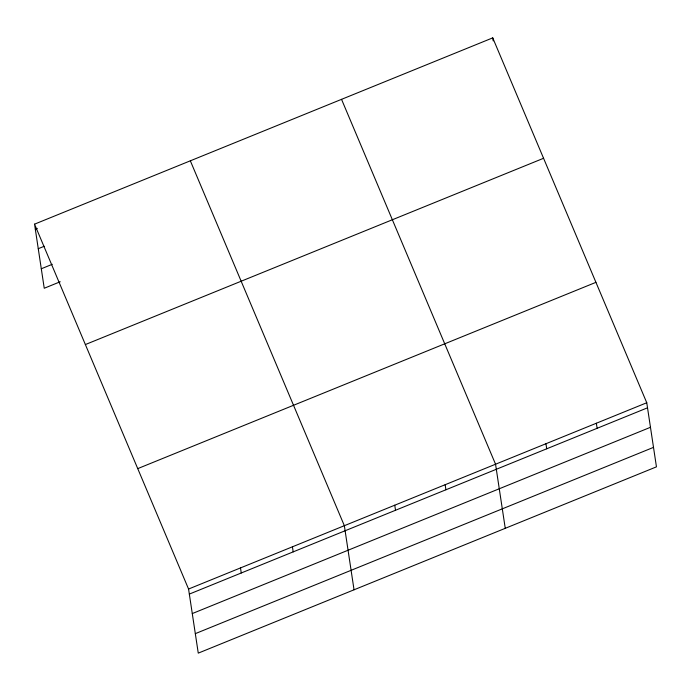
<?xml version="1.0" encoding="UTF-8"?>
<svg xmlns="http://www.w3.org/2000/svg" width="691" height="691" viewBox="0 0 691 691"><rect width="100%" height="100%" fill="white"/><g stroke="black" fill="none" stroke-linecap="round" stroke-linejoin="round"><path stroke-width="1.04" d="M34.55 224.152L492.735 37.867L646.759 402.749L656.45 466.848L198.265 653.133L188.565 589.034L34.55 224.152L44.241 288.251L60.221 281.755M35.319 229.213L37.314 228.401M38.264 248.7L44.25 246.264M41.296 268.764L52.283 264.299M85.373 344.559L543.567 158.282M137.742 468.619L595.927 282.343M188.565 589.034L646.759 402.749M189.334 594.096L647.519 407.811M192.279 613.573L650.464 427.297M195.32 633.647L653.505 447.371M341.535 99.34L495.551 464.222L505.251 528.321M190.336 160.813L344.351 525.696L354.042 589.794M596.359 423.238L597.119 428.308M492.735 37.867L493.201 40.907M545.95 443.734L546.719 448.796M445.151 484.711L445.92 489.781M394.751 505.207L395.52 510.269M292.423 546.806L293.191 551.876M240.494 567.924L241.263 572.986"/></g></svg>
